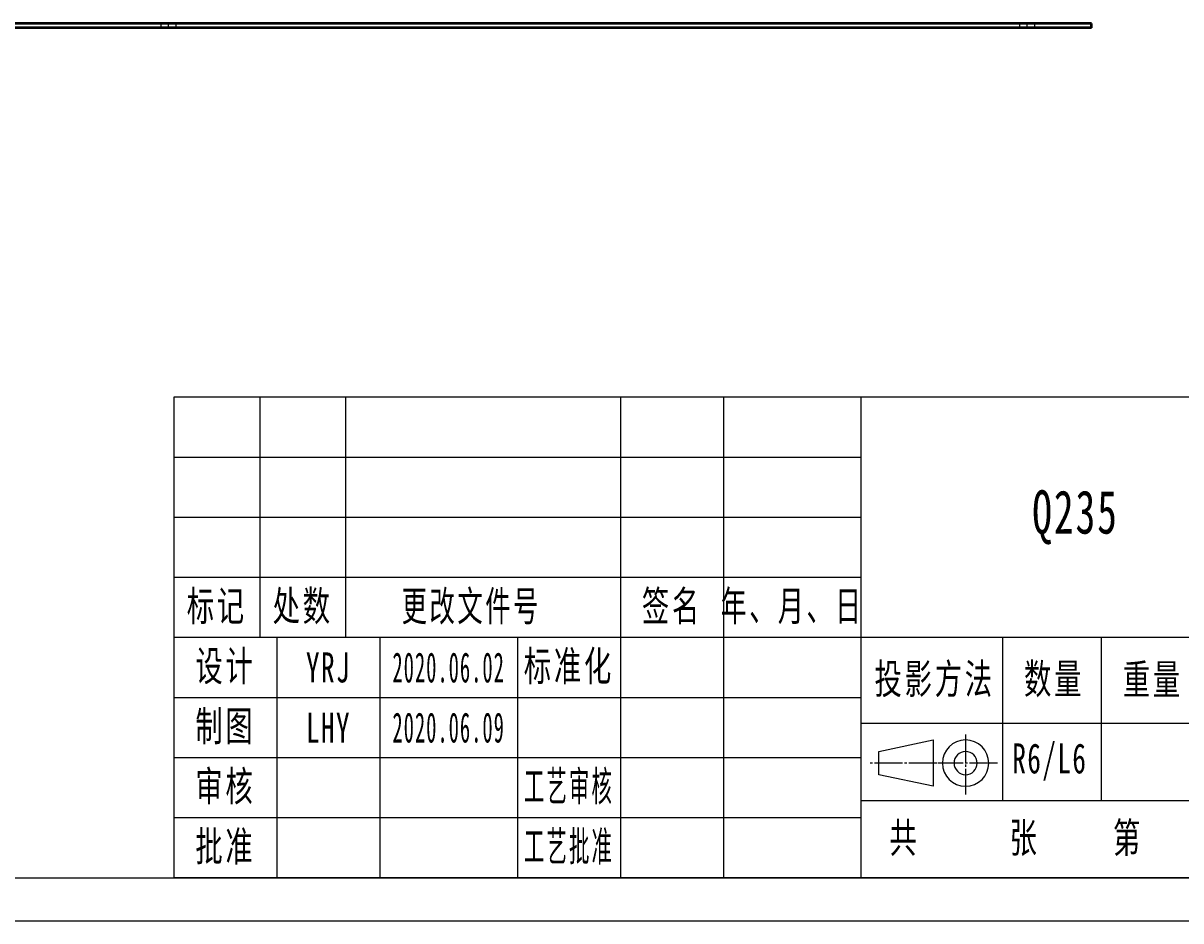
# Model space of a CAD drawing. Header units: millimetres. Extents: x -15766 to 80009, y -9701 to 15159.
# Drawn here: x -6358 to -5819, y 13254 to 13672 of the extents above; entities that cross this region are included whole.
import ezdxf

# ---------------------------------------------------------------- set-up
doc = ezdxf.new("R2010")
doc.units = ezdxf.units.MM
for name, pattern in [('CENTER-HOKUTO_1', [16, 13, -1, 1, -1]), ('DASHDOT', [18.5, 12, -3, 0.5, -3]), ('DASHED', [15, 12, -3]), ('HIDDEN-HOKUTO_1', [2, 1, -1])]:
    doc.linetypes.add(name, pattern=pattern)
for name, color, linetype, lineweight in [('AM_7', 2, 'CENTER-HOKUTO_1', 18), ('AM_HID', 1, 'HIDDEN-HOKUTO_1', 18), ('AM_VIS', 7, 'Continuous', 18), ('CDRAFT0', 7, 'Continuous', 18), ('title_frame', 7, 'Continuous', 18), ('尺寸线层', 3, 'Continuous', 18), ('粗实线层_1', 7, 'Continuous', 15), ('细实线层', 7, 'Continuous', 18)]:
    doc.layers.add(name, color=color, linetype=linetype, lineweight=lineweight)
doc.styles.add('UserTxtStyle1', font='', dxfattribs={"width": 0.618357})
doc.styles.add('UserTxtStyle2', font='', dxfattribs={"width": 0.634692})
doc.styles.add('标准', font='', dxfattribs={"width": 0.667})
doc.styles.get('UserTxtStyle1').set_extended_font_data('宋体')
doc.styles.get('UserTxtStyle2').set_extended_font_data('宋体')
doc.styles.get('标准').set_extended_font_data('宋体')

# ---------------------------------------------------------------- blocks, each defined once
blk = doc.blocks.new('*X589')
at = {"layer": 'CDRAFT0'}
blk.add_line((0, 0), (420, 0), dxfattribs=at)
at = {"layer": '粗实线层_1'}
blk.add_line((25, 5), (415, 5), dxfattribs=at)

msp = doc.modelspace()

# ---------------------------------------------------------------- linework, layer by layer
at = {"layer": 'AM_7', "linetype": 'DASHDOT', "lineweight": 13, "ltscale": 0.059998}
for p, q in [((-6290.73299, 13669.68254), (-6290.73299, 13672.08245)), ((-5890.73299, 13669.68254), (-5890.73299, 13672.08245))]:
    msp.add_line(p, q, dxfattribs=at)
at = {"layer": 'AM_HID', "linetype": 'DASHED', "lineweight": 13, "ltscale": 0.05}
for p, q in [((-6294.23299, 13669.88249), (-6294.23299, 13671.88249)), ((-6287.23299, 13669.88249), (-6287.23299, 13671.88249)), ((-5894.23299, 13669.88249), (-5894.23299, 13671.88249)), ((-5887.23299, 13669.88249), (-5887.23299, 13671.88249))]:
    msp.add_line(p, q, dxfattribs=at)
at = {"layer": 'AM_VIS', "lineweight": 35}
for p, q in [((-5860.73299, 13671.88249), (-6720.73299, 13671.88249)), ((-5860.73299, 13669.88249), (-6720.73299, 13669.88249))]:
    msp.add_line(p, q, dxfattribs=at)
at = {"layer": 'AM_VIS', "lineweight": 35, "ltscale": 0.05}
msp.add_line((-5860.73299, 13669.88249), (-5860.73299, 13671.88249), dxfattribs=at)
at = {"layer": '粗实线层_1'}
for p, q in [((-5568.2312, 13497.73384), (-6288.2312, 13497.73384)), ((-6288.2312, 13497.73384), (-6288.2312, 13273.73384)), ((-5968.2312, 13497.73384), (-5968.2312, 13273.73384)), ((-5768.2312, 13385.73384), (-6288.2312, 13385.73384)), ((-6128.2312, 13385.73384), (-6128.2312, 13273.73384)), ((-5902.2312, 13385.73384), (-5902.2312, 13309.73384)), ((-5856.2312, 13385.73384), (-5856.2312, 13309.73384)), ((-5968.2312, 13357.73384), (-6288.2312, 13357.73384)), ((-5968.2312, 13329.73384), (-6288.2312, 13329.73384)), ((-5768.2312, 13309.73384), (-5968.2312, 13309.73384)), ((-5968.2312, 13301.73384), (-6288.2312, 13301.73384)), ((-5568.2312, 13273.73384), (-6288.2312, 13273.73384))]:
    msp.add_line(p, q, dxfattribs=at)
at = {"layer": '细实线层'}
for p, q in [((-6248.2312, 13497.73384), (-6248.2312, 13385.73384)), ((-6208.2312, 13497.73384), (-6208.2312, 13385.73384)), ((-6080.2312, 13497.73384), (-6080.2312, 13273.73384)), ((-6032.2312, 13497.73384), (-6032.2312, 13273.73384)), ((-5968.2312, 13469.73384), (-6288.2312, 13469.73384)), ((-5968.2312, 13441.73384), (-6288.2312, 13441.73384)), ((-5968.2312, 13413.73384), (-6288.2312, 13413.73384)), ((-6240.2312, 13385.73384), (-6240.2312, 13273.73384)), ((-6192.2312, 13385.73384), (-6192.2312, 13273.73384)), ((-5768.2312, 13345.73384), (-5968.2312, 13345.73384))]:
    msp.add_line(p, q, dxfattribs=at)
at = {"layer": '细实线层', "color": 3}
for p, q in [((-5959.82453, 13332.64915), (-5934.51633, 13338.04915)), ((-5934.51633, 13338.04915), (-5934.51633, 13316.44915)), ((-5959.82453, 13321.84915), (-5959.82453, 13332.64915)), ((-5934.51633, 13316.44915), (-5959.82453, 13321.84915))]:
    msp.add_line(p, q, dxfattribs=at)
at = {"layer": '细实线层', "color": 2, "linetype": 'CENTER-HOKUTO_1', "lineweight": 18}
for p, q in [((-5919.4387, 13340.53315), (-5919.4387, 13312.62595)), ((-5932.83905, 13327.24915), (-5964.67127, 13327.24915)), ((-5904.58933, 13327.24915), (-5932.41195, 13327.24915))]:
    msp.add_line(p, q, dxfattribs=at)
at = {"layer": '细实线层', "color": 3}
for radius in [10.8, 5.4]:
    msp.add_arc((-5919.4387, 13327.24915), radius, 0, 359.9893827, dxfattribs=at)

# ---------------------------------------------------------------- block references
at = {"layer": 'title_frame', "xscale": 4, "yscale": 4, "zscale": 4}
msp.add_blockref('*X589', (-7228.2312, 13253.73384), dxfattribs=at)

# ---------------------------------------------------------------- texts
at = {"layer": '尺寸线层', "attachment_point": 5, "line_spacing_factor": 1.15057}
for s, insert, char_height, width, style in [('{\\T1.1;Q235}', (-5868.2312, 13441.73384), 20.2012231, 117.8320174, '标准'), ('\\T1.1;标记', (-6268.2312, 13399.73384), 14, 72, '标准'), ('\\T1.1;处数', (-6228.2312, 13399.73384), 14, 72, '标准'), ('\\T1.1;更改文件号', (-6149.69752, 13399.63787), 14, 120, 'UserTxtStyle1'), ('\\T1.1;签名', (-6056.2312, 13399.73384), 14, 88, '标准'), ('\\T1.1;年、月、日', (-6000.2312, 13399.73384), 14, 120, 'UserTxtStyle2'), ('\\T1.1;设计', (-6264.2312, 13371.73384), 14, 88, '标准'), ('\\T1.1;标准化', (-6104.2312, 13371.73384), 14, 88, '标准'), ('{\\T1.1;YRJ}', (-6216.2312, 13371.73384), 14, 88, '标准'), ('{\\W0.5;\\T1.1;2020.06.02}', (-6160.2312, 13371.73384), 14, 64, '标准'), ('\\T1.1;投影方法', (-5933.85121, 13365.73384), 14, 88, '标准'), ('\\T1.1;数量', (-5878.2312, 13365.73384), 14, 88, '标准'), ('\\T1.1;重量', (-5832.2312, 13365.73384), 14, 88, '标准'), ('\\T1.1;制图', (-6264.2312, 13343.73384), 14, 88, '标准'), ('{\\T1.1;LHY}', (-6216.2312, 13343.73384), 14, 88, '标准'), ('{\\W0.5;\\T1.1;2020.06.09}', (-6160.2312, 13343.73384), 14, 64, '标准'), ('{\\T1.1;R6/L6}', (-5880.2312, 13327.73384), 14, 44, '标准'), ('\\T1.1;审核', (-6264.2312, 13315.73384), 14, 88, '标准'), ('{\\W0.5;\\T1.1;工艺审核}', (-6104.2312, 13315.73384), 14, 88, '标准'), ('\\T1.1;共', (-5947.94587, 13291.73384), 14, 32, '标准'), ('\\T1.1;张', (-5891.94587, 13291.73384), 14, 32, '标准'), ('\\T1.1;第', (-5843.79024, 13291.73384), 14, 32, '标准'), ('{\\T1.1;批准}', (-6264.2312, 13287.73384), 14, 88, '标准'), ('{\\W0.5;\\T1.1;工艺批准}', (-6104.2312, 13287.73384), 14, 88, '标准')]:
    msp.add_mtext(s, dxfattribs=dict(at, insert=insert, char_height=char_height, width=width, style=style))

doc.saveas('drawing.dxf')
